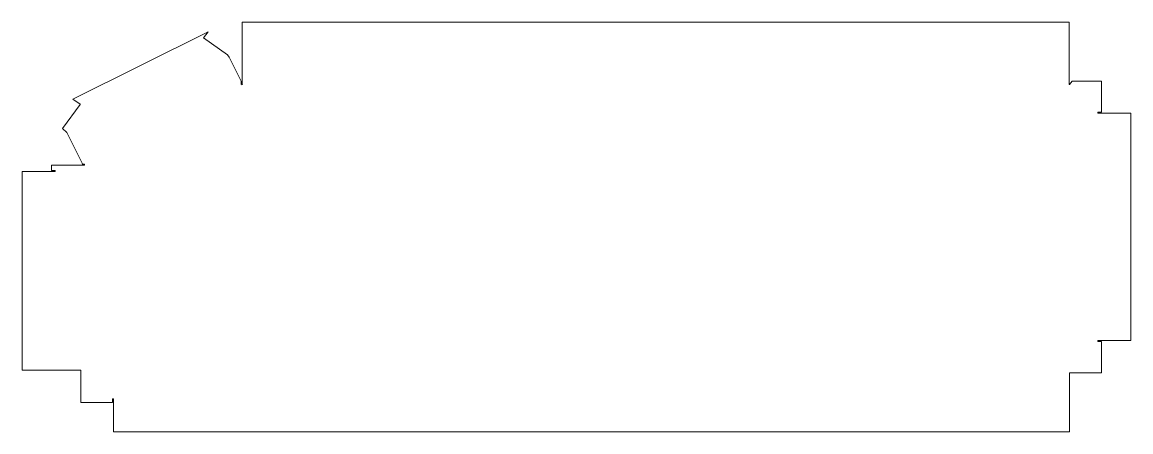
# Model space of a CAD drawing. Header units: millimetres. Extents: x -566 to 474, y -205 to 178.
import ezdxf

# ---------------------------------------------------------------- set-up
doc = ezdxf.new("R2010")
doc.units = ezdxf.units.MM

msp = doc.modelspace()

# ---------------------------------------------------------------- linework, layer by layer
at = {"color": 7, "linetype": 'Continuous', "lineweight": 15}
for p, q in [((-359.8, 120.5), (-359.8, 178.3)), ((-359.8, 178.3), (416, 178.3)), ((416, 178.3), (416, 119.8)), ((-518.4, 106.3), (-391.7, 169.2)), ((-391.7, 169.2), (-395.8, 163.6)), ((-395.8, 163.6), (-373.3, 147.6)), ((-373.3, 147.6), (-371.8, 145.5)), ((-360.7, 123.1), (-371.8, 145.5)), ((-360.7, 123.1), (-360.6, 120.3)), ((-360.6, 120.3), (-360.6, 119.8)), ((-360.6, 119.8), (-360.4, 119.8)), ((-360.4, 119.8), (-360.2, 119.5)), ((-360.2, 119.5), (-359.5, 119.9)), ((-359.5, 119.9), (-359.8, 120.5)), ((416, 119.8), (416.2, 119.8)), ((416.2, 119.8), (418.7, 123.2)), ((446.2, 123.2), (418.7, 123.2)), ((446.2, 93.9), (446.2, 123.2)), ((-511.7, 101.4), (-518.4, 106.3)), ((-528.3, 78.7), (-511.5, 101.1)), ((-511.5, 101.1), (-511.7, 101.4)), ((446.2, 93.9), (442.9, 93.9)), ((442.9, 93.9), (442.9, 93)), ((442.9, 93), (473.8, 93)), ((473.8, 93), (473.8, -119.9)), ((-524.1, 75.1), (-528.3, 78.7)), ((-509.4, 45.5), (-524.1, 75.1)), ((-538.4, 44.5), (-538.4, 39.3)), ((-538.4, 44.5), (-507.5, 44.5)), ((-509.7, 45.4), (-509.4, 45.5)), ((-507.5, 45.4), (-509.7, 45.4)), ((-507.5, 44.5), (-507.5, 45.4)), ((-566, -147.8), (-566, 38.5)), ((-566, 38.5), (-535.1, 38.5)), ((-535.1, 39.3), (-538.4, 39.3)), ((-535.1, 38.5), (-535.1, 39.3)), ((473.8, -119.9), (442.9, -119.9)), ((442.9, -119.9), (442.9, -120.8)), ((442.9, -120.8), (446.2, -120.8)), ((446.2, -150.3), (446.2, -120.8)), ((-510.9, -147.8), (-566, -147.8)), ((-510.9, -147.8), (-510.9, -177.9)), ((446.2, -150.3), (416.2, -150.3)), ((416.2, -150.3), (416.2, -177.9)), ((-480.5, -174.5), (-481.3, -174.5)), ((-481.3, -174.5), (-481.3, -177.9)), ((-480.5, -205.5), (-480.5, -174.5)), ((-510.9, -177.9), (-481.3, -177.9)), ((416.2, -177.9), (416.2, -177.9)), ((416.2, -177.9), (416.2, -205.5)), ((416.2, -205.5), (-480.5, -205.5))]:
    msp.add_line(p, q, dxfattribs=at)

doc.saveas('drawing.dxf')
